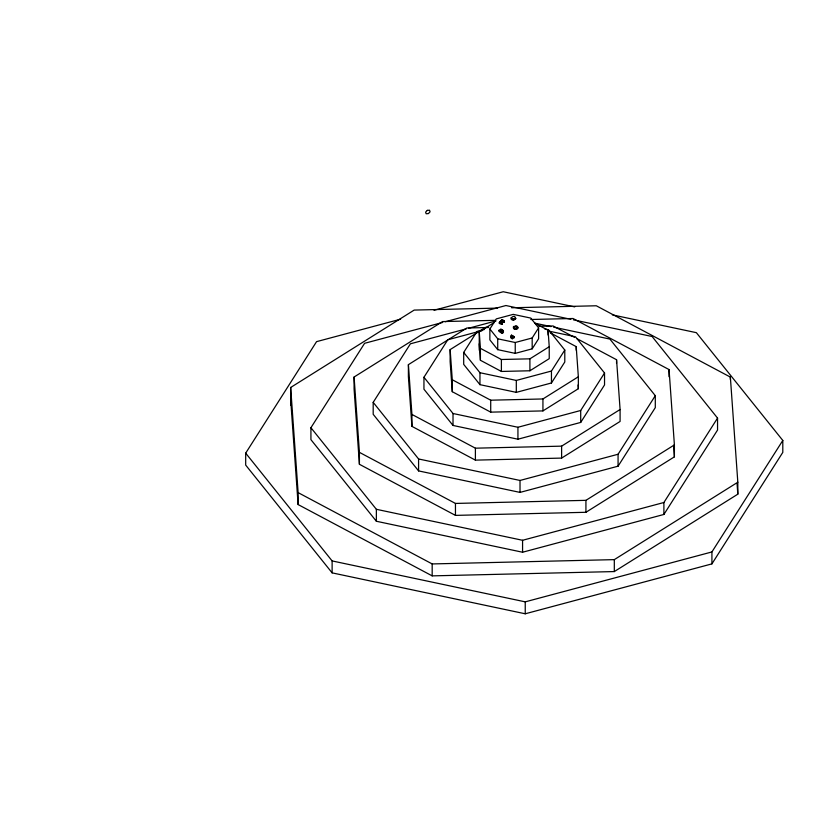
<?xml version="1.0" encoding="UTF-8"?>
<svg xmlns="http://www.w3.org/2000/svg" width="824" height="824" viewBox="0 0 824 824"><rect width="100%" height="100%" fill="white"/><g stroke="black" fill="none" stroke-linecap="round" stroke-linejoin="round"><path stroke-width="1.24" d="M612.345 314.861L696.362 332.669L782.8 440.449L782.8 452.386L711.915 563.884L525.238 613.787L332.123 572.865L245.686 465.086L245.686 453.149L316.56 341.651L400.629 319.176M573.391 319.825L652.114 336.511L717.549 418.098L717.549 430.046L663.897 514.454L522.571 552.235L376.362 521.252L310.926 439.656L310.926 427.718L364.589 343.309L442.694 322.431M553.543 327.138L609.894 339.076L655.296 395.685L655.296 407.633L618.072 466.188L520.016 492.402L418.582 470.906L373.19 414.297L373.19 402.359L410.414 343.793L466.271 328.858M549.248 331.207L575.471 336.758L604.538 372.994L604.538 384.942L580.704 422.424L517.936 439.202L453.015 425.452L423.948 389.206L423.948 377.268L447.782 339.776L482.236 330.568M544.757 328.961L548.516 329.765L564.79 350.046L564.79 361.993L551.452 382.975L516.308 392.368L479.959 384.664L463.696 364.383L463.696 352.435L477.034 331.454L484.306 329.507M489.868 329.013L496.306 318.898L513.239 314.366L530.769 318.085L538.608 327.859L538.608 338.726L532.18 348.84L515.237 353.372L497.717 349.654L489.868 339.879L489.868 329.013L497.717 338.798L497.717 349.654M532.18 348.84L532.18 337.984L538.608 327.859M551.452 382.975L551.452 371.037L564.79 350.046M580.704 422.424L580.704 410.486L604.538 372.994M618.072 466.188L618.072 454.251L655.296 395.685M663.897 514.454L663.897 502.506L717.549 418.098M711.915 563.884L711.915 551.946L782.8 440.449M499.643 321.999L501.806 319.836L503.382 320.371L501.229 323.059L499.643 321.999L501.229 322.524L503.382 320.371M499.643 322.524L501.806 319.836M499.323 322.503L501.641 320.206A3.698 2.132 0 0 1 504.453 321.144L503.886 322.184A2.307 1.329 0 0 0 502.238 323.811L502.135 324.223A3.481 2.009 0 0 1 499.323 323.286L499.323 322.503A3.481 2.009 0 0 0 502.135 323.451L502.238 323.039A2.307 1.329 0 0 1 503.886 321.412L504.453 321.144M499.323 323.286L501.641 320.206M513.465 326.871L516.73 326.067L517.75 327.437L517.75 328.364L515.803 329.343L513.589 328.58L513.465 326.871L513.589 328.58M513.589 327.653L515.803 328.426L517.75 327.437M511.158 317.868C516.102 323.059 516.926 312.553 511.158 317.868C509.613 320.052 515.999 321.453 514.495 318.507M514.495 319.454L515.814 318.61L515.443 318.095M290.666 405.387L290.666 387.476L414.173 310.082L497.542 308.104M530.811 319.496L573.03 318.497L669.057 369.574L674.403 444.898L674.403 456.846L585.926 512.291L455.456 515.381L359.418 464.293L354.083 388.969L354.083 377.021L442.56 321.576L494.997 320.34M576.893 338.623L616.558 359.728L620.091 409.507L620.091 421.445L561.618 458.093L475.397 460.132L411.928 426.368L408.395 376.589L408.395 364.651L466.868 328.003L488.745 327.488M550.205 332.793L576.203 346.626L578.345 376.774L578.345 388.712L542.934 410.908L490.713 412.144L452.273 391.699L450.141 361.551L450.141 349.603L485.552 327.406L488.096 327.355M479.249 350.231L479.249 331.887L494.287 322.462M479.249 331.887L480.413 348.346L501.394 359.501L529.904 358.831L549.237 346.719L548.073 330.259L534.817 323.204M479.249 343.824L480.413 360.284L501.394 371.449L529.904 370.769L549.237 358.656L549.237 346.719M450.141 349.603L452.273 379.751L490.713 400.196L542.934 398.96L578.345 376.774M408.395 364.651L411.928 414.431L475.397 448.184L561.618 446.144L620.091 409.507M354.083 377.021L359.418 452.355L455.456 503.433L585.926 500.343L674.403 444.898M290.666 387.476L298.123 492.628L432.178 563.935L614.313 559.63L737.82 482.225L730.363 377.083L596.298 305.776L511.653 307.774M290.666 399.424L298.123 504.566L432.178 575.873L614.313 571.568L737.82 494.173L737.82 482.225M502.177 330.043L503.413 330.754L503.413 332.587L502.177 333.298L498.922 331.413L498.922 330.342L500.941 329.178L502.97 330.342L500.941 330.754L500.941 332.587M500.941 330.754L502.177 331.464L503.413 330.754M511.992 335.43L511.488 335.728L511.488 335.172L514.31 336.769L514.31 337.593L512.281 338.767L511.488 338.314A2.153 1.236 0 0 1 511.302 336.676M511.488 338.314L511.488 336.923L513.012 336.048L511.488 337.479L512.281 337.933L514.31 336.769M434.011 310.257L503.237 291.748L574.719 306.889M445.166 321.762L505.915 305.529L570.898 319.3M468.753 328.199L496.048 320.897M497.717 338.798L515.237 342.506L532.18 337.984M463.696 352.435L479.959 372.726L516.308 380.431L551.452 371.037M423.948 377.268L453.015 413.504L517.936 427.265L580.704 410.486M373.19 402.359L418.582 458.968L520.016 480.454L618.072 454.251M310.926 427.718L376.362 509.304L522.571 540.286L663.897 502.506M245.686 453.149L332.123 560.928L525.238 601.85L711.915 551.946M538.937 326.304L553.089 325.964L574.627 337.418M534.766 323.152L551.04 326.603M501.806 320.371L503.382 320.897M511.992 336.264L514.31 337.593M498.922 330.342L500.941 331.516M517.75 328.364L516.73 326.067M737.089 483.915L737.82 494.173M673.589 445.351L674.403 456.846M578.077 384.942L578.345 388.712M730.363 377.083L730.363 379.462M669.057 369.574L669.057 376.743M616.558 359.728L616.558 363.312M614.313 559.63L614.313 571.568M585.926 500.343L585.926 512.291M576.203 346.626L576.203 350.21M561.618 446.144L561.618 458.093M548.073 330.259L548.073 335.028M542.934 398.96L542.934 410.908M529.904 358.831L529.904 370.769M525.238 601.85L525.238 613.787M522.571 540.286L522.571 552.235M520.016 480.454L520.016 492.402M517.936 427.265L517.936 439.202M517.627 326.654L517.627 327.581M517.06 328.117L517.06 329.034M516.308 380.431L516.308 392.368M515.803 328.426L515.803 329.343M515.608 317.868L515.608 318.816M515.412 325.892L515.412 326.809M515.237 342.506L515.237 353.372M514.485 328.251L514.485 329.167M514.155 326.201L514.155 327.118M513.404 319.135L513.404 320.083M513.383 319.156L513.383 320.093M512.271 318.507L512.271 319.454M512.281 337.933L512.281 338.767M504.216 321.381L504.216 322.163M502.372 323.214L502.372 323.987M502.135 323.451L502.135 324.223M502.177 331.464L502.177 333.298M501.394 359.501L501.394 371.449M501.229 322.524L501.229 323.059M500.941 329.178L500.941 330.249M490.713 400.196L490.713 412.144M480.413 348.346L480.413 360.284M479.959 372.726L479.959 384.664M475.397 448.184L475.397 460.132M455.456 503.433L455.456 515.381M453.015 413.504L453.015 425.452M452.273 379.751L452.273 391.699M432.178 563.935L432.178 575.873M418.582 458.968L418.582 470.906M411.928 414.431L411.928 426.368M376.362 509.304L376.362 521.252M359.418 452.355L359.418 464.293M332.123 560.928L332.123 572.865M298.123 492.628L298.123 504.566M503.907 321.556A3.698 2.132 0 0 1 504.453 321.927M511.488 336.923A2.153 1.236 0 0 1 511.488 335.172M427.285 210.377L425.606 212.149L426.163 213.756L428.398 213.591L430.077 211.82L429.52 210.213L427.285 210.377"/></g></svg>
